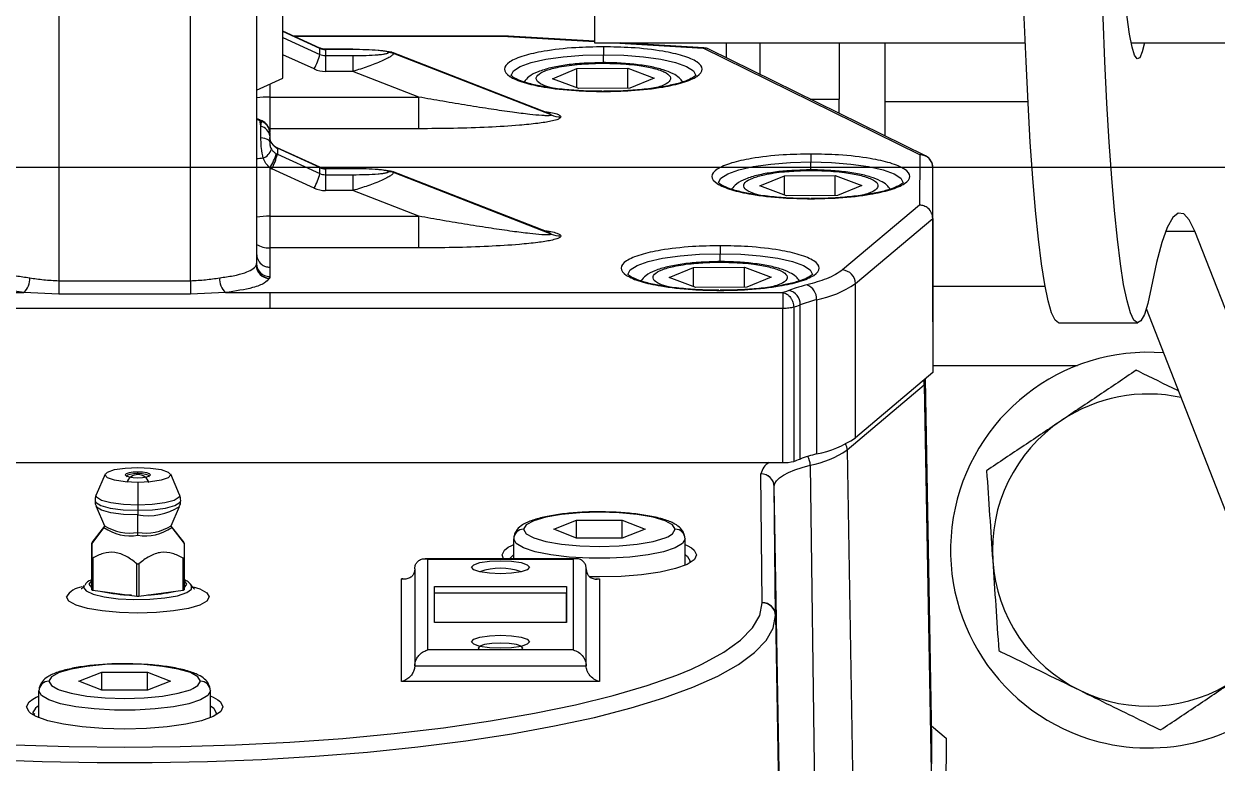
# Model space of a CAD drawing. Header units: millimetres. Extents: x -939 to 77961, y -54291 to 1503.
# Drawn here: x 33836.7 to 33927.2, y -10259.4 to -10203.4 of the extents above; entities that cross this region are included whole.
import ezdxf

# ---------------------------------------------------------------- set-up
doc = ezdxf.new("R2010")
doc.units = ezdxf.units.MM

# ---------------------------------------------------------------- blocks, each defined once
blk = doc.blocks.new('*U104')
at = {"color": 7, "linetype": 'Continuous', "lineweight": 25}
for p, q in [((11.368, -63.211), (11.368, -15.957)), ((35, -18.543), (35, -60.543)), ((9.368, -44.706), (9.368, -77.283)), ((-5.632, -45.518), (-5.632, -78.577)), ((4.368, -78.577), (4.368, -45.518)), ((14.158, -60.937), (11.368, -59.669)), ((28.421, -60.029), (12.16, -60.029)), ((35, -60.425), (28.481, -60.031)), ((35, -60.543), (67.661, -60.543)), ((43.295, -60.927), (36.954, -60.543)), ((45, -61.679), (45, -60.543)), ((47.557, -62.938), (47.557, -60.543)), ((53.557, -60.543), (53.557, -64.807)), ((57, -60.543), (57, -65)), ((75.688, -60.543), (85, -60.543)), ((14.167, -61.416), (14.167, -60.964)), ((16.682, -61.03), (14.59, -61.03)), ((14.59, -61.055), (14.59, -61.507)), ((16.682, -61.055), (14.59, -61.055)), ((14.59, -61.507), (14.59, -62.707)), ((14.59, -61.507), (16.682, -61.507)), ((16.682, -61.507), (16.682, -62.707)), ((19.587, -61.26), (19.672, -61.278)), ((31.477, -65.874), (19.673, -61.274)), ((31.71, -66.013), (19.746, -61.351)), ((35.668, -60.845), (35.668, -61.445)), ((59.661, -69.034), (43.234, -60.951)), ((60.103, -69.111), (43.676, -61.028)), ((35.037, -62.064), (34.821, -62.074)), ((9.368, -64.125), (11.368, -63.211)), ((16.682, -62.707), (14.59, -62.707)), ((21.682, -64.655), (16.682, -62.707)), ((31.804, -63.261), (33.655, -62.495)), ((33.817, -64.006), (31.804, -63.261)), ((33.655, -62.495), (37.52, -62.474)), ((33.655, -63.946), (33.655, -62.495)), ((37.52, -62.474), (39.533, -63.219)), ((37.52, -63.986), (37.52, -62.474)), ((39.533, -63.219), (37.681, -63.985)), ((37.681, -63.985), (33.817, -64.006)), ((10.368, -64.655), (10.368, -67.055)), ((10.368, -64.655), (21.682, -64.655)), ((21.682, -67.055), (21.682, -64.655)), ((51.357, -64.807), (53.557, -64.807)), ((53.557, -65.89), (53.557, -64.807)), ((57, -65), (57, -67.584)), ((31.476, -65.876), (31.321, -65.818)), ((9.656, -66.411), (9.376, -66.271)), ((9.74, -66.485), (9.626, -66.441)), ((21.682, -67.055), (10.368, -67.055)), ((10.858, -68.467), (10.85, -68.465)), ((10.937, -68.506), (10.859, -68.467)), ((14.158, -69.97), (10.937, -68.506)), ((10.946, -68.534), (10.946, -68.986)), ((14.167, -69.998), (10.946, -68.534)), ((10.946, -68.986), (14.167, -70.449)), ((51.405, -68.975), (51.405, -69.575)), ((59.661, -69.034), (59.648, -72.844)), ((10.368, -70.016), (10.368, -73.689)), ((13.745, -71.558), (10.523, -70.094)), ((14.167, -70.449), (14.167, -69.998)), ((16.682, -70.063), (14.59, -70.063)), ((14.59, -70.089), (14.59, -70.54)), ((16.682, -70.089), (14.59, -70.089)), ((14.59, -70.54), (14.59, -71.74)), ((14.59, -70.54), (16.682, -70.54)), ((16.682, -70.54), (16.682, -71.74)), ((19.587, -70.293), (19.672, -70.312)), ((31.477, -74.907), (19.673, -70.308)), ((31.71, -75.046), (19.746, -70.384)), ((50.773, -70.195), (50.558, -70.204)), ((60.648, -73.848), (60.661, -70.008)), ((60.661, -81.698), (60.661, -70.008)), ((47.54, -71.391), (49.392, -70.625)), ((49.553, -72.136), (47.54, -71.391)), ((49.392, -70.625), (53.256, -70.604)), ((49.392, -72.077), (49.392, -70.625)), ((53.256, -70.604), (55.269, -71.349)), ((53.256, -72.116), (53.256, -70.604)), ((55.269, -71.349), (53.418, -72.115)), ((16.682, -71.74), (14.59, -71.74)), ((21.682, -73.689), (16.682, -71.74)), ((53.418, -72.115), (49.553, -72.136)), ((59.648, -72.844), (53.811, -77.763)), ((10.368, -73.689), (10.368, -76.089)), ((10.368, -73.689), (21.682, -73.689)), ((21.682, -76.089), (21.682, -73.689)), ((54.777, -78.796), (60.648, -73.848)), ((60.648, -73.848), (60.648, -85.538)), ((31.476, -74.909), (31.321, -74.851)), ((90.819, -101.103), (80.516, -74.816)), ((44.526, -75.928), (44.526, -76.528)), ((10.368, -76.089), (10.368, -77.549)), ((21.682, -76.089), (10.368, -76.089)), ((10.368, -77.549), (10.368, -78.258)), ((40.662, -78.344), (42.513, -77.577)), ((42.513, -77.577), (46.378, -77.556)), ((42.513, -79.029), (42.513, -77.577)), ((43.895, -77.147), (43.679, -77.156)), ((46.378, -77.556), (48.391, -78.302)), ((46.378, -79.069), (46.378, -77.556)), ((-5.632, -78.577), (4.368, -78.577)), ((-5.632, -78.577), (-5.632, -79.595)), ((4.368, -78.577), (4.368, -79.595)), ((10.368, -78.258), (10.321, -78.378)), ((10.368, -78.258), (10.368, -78.378)), ((42.675, -79.089), (40.662, -78.344)), ((48.391, -78.302), (46.539, -79.068)), ((-11.632, -79.476), (-8.276, -79.476)), ((-5.632, -79.595), (-8.276, -79.476)), ((4.368, -79.595), (-5.632, -79.595)), ((7.013, -79.476), (4.368, -79.595)), ((7.013, -79.476), (10.368, -79.476)), ((10.368, -79.476), (10.368, -80.676)), ((10.368, -79.476), (49.282, -79.476)), ((46.539, -79.068), (42.675, -79.089)), ((54.777, -90.486), (54.777, -78.796)), ((60.661, -79), (69.162, -79)), ((50.6, -92.094), (50.6, -80.404)), ((51.836, -80.019), (51.836, -91.709)), ((10.368, -80.676), (-11.632, -80.676)), ((49.282, -80.676), (10.368, -80.676)), ((49.282, -92.366), (49.282, -80.676)), ((50.099, -80.581), (50.099, -92.271)), ((84.833, -101.103), (76.845, -80.72)), ((60.661, -81.698), (60.648, -85.538)), ((70.208, -81.772), (76.194, -81.771)), ((60.648, -85.538), (54.777, -90.486)), ((54.153, -91.405), (60.002, -86.475)), ((60.002, -86.475), (60.561, -117.682)), ((60.576, -113.278), (60.087, -86.01)), ((54.153, -91.405), (54.692, -122.628)), ((-14.21, -92.366), (49.282, -92.366)), ((0.368, -93.202), (0.368, -93.082)), ((51.356, -92.569), (51.771, -123.843)), ((-2.12, -93.242), (-2.79, -94.801)), ((0.368, -93.861), (0.368, -95.587)), ((3.527, -94.801), (2.857, -93.242)), ((47.722, -102.981), (47.621, -93.226)), ((48.722, -103.938), (48.621, -94.183)), ((49.18, -125.373), (48.621, -94.183)), ((-2.79, -95.689), (-2.164, -97.146)), ((2.9, -97.146), (3.527, -95.689)), ((0.368, -97.665), (0.368, -96.336)), ((31.904, -97.419), (33.636, -96.741)), ((33.636, -96.741), (37.1, -96.741)), ((33.636, -98.096), (33.636, -96.741)), ((37.1, -96.741), (38.832, -97.419)), ((37.1, -98.096), (37.1, -96.741)), ((-2.161, -97.181), (-3.134, -98.426)), ((-2.2, -97.282), (-3.132, -98.492)), ((-2.2, -97.282), (-2.161, -97.181)), ((3.871, -98.426), (2.898, -97.181)), ((2.898, -97.181), (2.937, -97.282)), ((2.937, -97.282), (3.868, -98.492)), ((33.636, -98.096), (31.904, -97.419)), ((38.832, -97.419), (37.1, -98.096)), ((3.868, -98.468), (3.868, -98.492)), ((28.868, -99.651), (28.868, -98.149)), ((37.1, -98.096), (33.636, -98.096)), ((41.868, -100.153), (41.868, -98.149)), ((-3.132, -98.704), (-3.132, -101.14)), ((-3.132, -102.014), (-3.132, -99.579)), ((-3.059, -99.607), (-3.059, -102.043)), ((0.295, -102.48), (0.295, -100.045)), ((0.441, -100.045), (0.441, -102.48)), ((3.795, -102.043), (3.795, -99.607)), ((3.868, -99.579), (3.868, -102.014)), ((21.368, -100.426), (21.368, -107.765)), ((33.592, -99.651), (22.144, -99.651)), ((22.368, -106.565), (22.368, -99.677)), ((22.368, -99.677), (33.368, -99.677)), ((33.368, -99.677), (33.368, -106.565)), ((34.368, -107.765), (34.368, -100.426)), ((42.238, -99.827), (42.19, -99.878)), ((-3.132, -101.14), (-3.132, -102.014)), ((20.368, -108.965), (20.368, -101.174)), ((35.368, -101.174), (35.368, -108.965)), ((-3.709, -101.695), (-3.747, -101.821)), ((-3.059, -102.043), (0.295, -102.48)), ((0.441, -102.48), (3.795, -102.043)), ((22.868, -101.766), (32.868, -101.766)), ((22.868, -104.476), (22.868, -101.766)), ((32.868, -101.766), (32.868, -104.476)), ((32.868, -101.766), (32.868, -102.253)), ((32.868, -102.253), (22.868, -102.253)), ((32.868, -104.476), (32.868, -102.253)), ((47.722, -102.981), (47.722, -103.007)), ((48.722, -103.938), (49.281, -135.128)), ((32.868, -104.476), (22.868, -104.476)), ((33.368, -106.565), (22.368, -106.565)), ((26.168, -106.431), (26.215, -106.52)), ((-4.096, -108.936), (-2.364, -108.259)), ((-2.364, -108.259), (1.1, -108.259)), ((-2.364, -109.614), (-2.364, -108.259)), ((1.1, -108.259), (2.832, -108.936)), ((1.1, -109.614), (1.1, -108.259)), ((21.368, -107.765), (34.368, -107.765)), ((-2.364, -109.614), (-4.096, -108.936)), ((2.832, -108.936), (1.1, -109.614)), ((35.368, -108.965), (20.368, -108.965)), ((-7.132, -111.703), (-7.132, -109.667)), ((1.1, -109.614), (-2.364, -109.614)), ((5.868, -111.703), (5.868, -109.667)), ((-7.574, -111.368), (-7.56, -111.255)), ((6.305, -111.351), (6.266, -111.394)), ((60.559, -112.32), (61.657, -113.246)), ((60.561, -117.682), (60.576, -113.278)), ((61.657, -113.246), (61.642, -117.715)), ((61.657, -113.246), (61.657, -115.194))]:
    blk.add_line(p, q, dxfattribs=at)
at = {"color": 8, "linetype": 'Continuous', "lineweight": 25}
for p, q in [((14.167, -60.964), (11.368, -59.693)), ((11.368, -60.144), (14.167, -61.416)), ((28.421, -60.055), (12.217, -60.055)), ((28.421, -60.029), (28.421, -60.055)), ((28.421, -60.055), (35, -60.453)), ((36.497, -60.543), (43.234, -60.951)), ((13.745, -62.525), (11.368, -61.445)), ((14.59, -61.055), (14.59, -61.03)), ((16.682, -61.055), (16.682, -61.03)), ((35.668, -62.057), (35.668, -61.445)), ((10.368, -63.693), (10.368, -64.655)), ((57, -65), (67.866, -65)), ((9.74, -66.485), (9.731, -66.437)), ((10.368, -67.055), (10.368, -67.332)), ((51.405, -70.187), (51.405, -69.575)), ((14.59, -70.089), (14.59, -70.063)), ((16.682, -70.089), (16.682, -70.063)), ((78.316, -74.816), (80.516, -74.816)), ((44.526, -77.139), (44.526, -76.528)), ((60.65, -85), (71.615, -85)), ((60.002, -86.475), (60.003, -86.081)), ((0.368, -93.273), (0.368, -93.202)), ((0.368, -97.862), (0.368, -97.665)), ((28.104, -99.651), (27.996, -99.367)), ((28.545, -99.651), (28.868, -99.333)), ((20.368, -101.174), (20.643, -101.174)), ((35.094, -101.174), (35.368, -101.174))]:
    blk.add_line(p, q, dxfattribs=at)
at = {"color": 7, "linetype": 'Continuous', "lineweight": 25, "flags": 128}
for points in [[(70.208, -81.772), (70.184, -81.77), (69.917, -81.563), (69.652, -81.007), (69.391, -80.106), (69.138, -78.868), (68.893, -77.303), (68.66, -75.425), (68.439, -73.248), (68.233, -70.792), (68.044, -68.077), (67.872, -65.125), (67.72, -61.961), (67.589, -58.612), (67.48, -55.105), (67.394, -51.47), (67.331, -47.738), (67.292, -43.939), (67.277, -40.105), (67.287, -36.268), (67.322, -32.46)], [(77.219, -79.115), (76.964, -80.293), (76.703, -81.132), (76.437, -81.626), (76.17, -81.77), (75.902, -81.563), (75.637, -81.007), (75.377, -80.106), (75.123, -78.868), (74.879, -77.303), (74.645, -75.425), (74.424, -73.248), (74.218, -70.792), (74.029, -68.077), (73.858, -65.125), (73.706, -61.961), (73.575, -58.612), (73.465, -55.105), (73.379, -51.47), (73.316, -47.738), (73.277, -43.938), (73.263, -40.104), (73.273, -36.268), (73.307, -32.46)], [(76.699, -60.543), (76.535, -61.22), (76.341, -61.67), (76.144, -61.76), (75.948, -61.489), (75.757, -60.862), (75.572, -59.889), (75.398, -58.585), (75.236, -56.972), (75.091, -55.077), (74.963, -52.93), (74.856, -50.567), (74.77, -48.027), (74.708, -45.352), (74.671, -42.585), (74.658, -39.772)], [(35.037, -62.058), (35.042, -62.06), (35.071, -62.098)], [(9.702, -67.718), (9.842, -67.742), (9.972, -67.773), (10.087, -67.811), (10.185, -67.856), (10.264, -67.906), (10.321, -67.96), (10.356, -68.016), (10.368, -68.074)], [(10.496, -68.106), (10.493, -68.092), (10.49, -68.092)], [(50.773, -70.188), (50.779, -70.19), (50.807, -70.228)], [(80.516, -74.816), (80.102, -73.961), (79.684, -73.505), (79.266, -73.449), (78.848, -73.793), (78.432, -74.536), (78.021, -75.674), (77.616, -77.203), (77.219, -79.115)], [(43.895, -77.141), (43.9, -77.142), (43.929, -77.181)], [(0.368, -93.861), (-0.588, -93.818), (-1.399, -93.696), (-1.941, -93.513), (-2.132, -93.297), (-1.941, -93.081), (-1.399, -92.897), (-0.588, -92.775), (0.368, -92.732)], [(0.368, -93.082), (0.005, -93.098), (-0.303, -93.145), (-0.509, -93.214), (-0.582, -93.297), (-0.509, -93.379), (-0.303, -93.448), (0.005, -93.495), (0.368, -93.511)], [(0.368, -93.202), (0.043, -93.217), (-0.233, -93.258), (-0.417, -93.321), (-0.482, -93.394), (-0.459, -93.439)], [(0.368, -92.732), (1.325, -92.775), (2.136, -92.897), (2.678, -93.081), (2.868, -93.297), (2.678, -93.513), (2.136, -93.696), (1.325, -93.818), (0.368, -93.861)], [(0.368, -93.511), (0.732, -93.495), (1.04, -93.448), (1.246, -93.379), (1.318, -93.297), (1.246, -93.214), (1.04, -93.145), (0.732, -93.098), (0.368, -93.082)], [(1.195, -93.439), (1.218, -93.394), (1.154, -93.321), (0.969, -93.258), (0.694, -93.217), (0.368, -93.202)], [(48.621, -94.177), (48.666, -93.957), (48.799, -93.739), (49.021, -93.525), (49.328, -93.316), (49.719, -93.114), (50.19, -92.921), (50.737, -92.739), (51.356, -92.569)], [(0.368, -95.587), (0.368, -95.636), (0.368, -95.685), (0.368, -95.734), (0.368, -95.783), (0.368, -95.833), (0.368, -95.882), (0.368, -95.931), (0.368, -95.979)], [(0.368, -95.979), (0.368, -96.027), (0.368, -96.074), (0.368, -96.12), (0.368, -96.166), (0.368, -96.21), (0.368, -96.253), (0.368, -96.295), (0.368, -96.336)], [(41.118, -97.419), (40.922, -97.083), (40.348, -96.77), (39.434, -96.501), (38.243, -96.294), (36.856, -96.165), (35.368, -96.12), (33.88, -96.165), (32.493, -96.294), (31.302, -96.501), (30.389, -96.77), (29.814, -97.083), (29.618, -97.419)], [(0.368, -97.862), (0.368, -97.838), (0.368, -97.813), (0.368, -97.787), (0.368, -97.761), (0.368, -97.735), (0.368, -97.711), (0.368, -97.687), (0.368, -97.665)], [(28.457, -98.787), (28.726, -98.645), (28.868, -98.581)], [(41.868, -98.149), (41.679, -98.501), (41.124, -98.832), (40.234, -99.123), (39.061, -99.358), (37.673, -99.522), (36.152, -99.607), (34.585, -99.607), (33.063, -99.522), (31.676, -99.358), (30.503, -99.123), (29.613, -98.832), (29.057, -98.501), (28.868, -98.149)], [(30.291, -98.028), (30.389, -98.068), (31.303, -98.337), (32.493, -98.543), (33.88, -98.673), (35.368, -98.717), (36.857, -98.673), (38.243, -98.543), (39.434, -98.337), (40.348, -98.068), (40.545, -97.984)], [(41.835, -98.568), (42.011, -98.645), (42.356, -98.836)], [(25.668, -100.298), (25.836, -100.108), (26.313, -99.947), (27.026, -99.839), (27.868, -99.801), (28.71, -99.839), (29.424, -99.947), (29.901, -100.108), (30.068, -100.298), (29.901, -100.488), (29.424, -100.65), (28.71, -100.757), (27.868, -100.795), (27.026, -100.757), (26.313, -100.65), (25.836, -100.488), (25.668, -100.298)], [(42.576, -99.717), (42.556, -99.738), (42.011, -100.09), (41.132, -100.405), (39.965, -100.669), (38.567, -100.867), (37.009, -100.99), (35.368, -101.032), (34.649, -101.024)], [(-11.029, -114.86), (-6.9, -115.02), (-2.726, -115.1), (1.463, -115.1), (5.637, -115.02), (9.766, -114.86), (13.82, -114.621), (17.77, -114.306), (21.588, -113.917), (25.245, -113.455), (28.716, -112.925), (31.975, -112.331), (35, -111.676), (37.768, -110.966), (40.259, -110.206), (42.455, -109.4), (44.341, -108.555), (45.903, -107.677), (47.13, -106.773), (48.012, -105.848), (48.545, -104.909), (48.722, -103.964)], [(25.668, -105.944), (25.836, -105.754), (26.313, -105.593), (27.026, -105.485), (27.868, -105.447), (28.71, -105.485), (29.424, -105.593), (29.901, -105.754), (30.068, -105.944), (29.901, -106.134), (29.424, -106.295), (28.71, -106.403), (27.868, -106.441), (27.026, -106.403), (26.313, -106.295), (25.836, -106.134), (25.668, -105.944)], [(29.522, -106.52), (29.568, -106.431), (29.439, -106.284), (29.07, -106.16), (28.519, -106.076), (27.868, -106.047), (27.218, -106.076), (26.666, -106.16), (26.298, -106.284), (26.168, -106.431), (26.168, -106.431)], [(5.118, -108.936), (4.922, -108.6), (4.348, -108.287), (3.434, -108.018), (2.243, -107.812), (0.856, -107.682), (-0.632, -107.638), (-2.12, -107.682), (-3.507, -107.812), (-4.698, -108.018), (-5.611, -108.287), (-6.186, -108.6), (-6.382, -108.936)], [(-9.028, -113.761), (-4.846, -113.885), (-0.632, -113.927), (3.583, -113.885), (7.765, -113.761), (11.883, -113.555), (15.906, -113.268), (19.804, -112.904), (23.545, -112.464), (27.103, -111.952), (30.45, -111.372), (33.56, -110.729), (36.41, -110.026), (38.978, -109.27), (41.244, -108.467), (42.34, -108.014)], [(-7.605, -110.297), (-7.337, -110.156), (-7.132, -110.066)], [(5.868, -109.667), (5.679, -110.018), (5.124, -110.349), (4.234, -110.64), (3.061, -110.875), (1.673, -111.04), (0.152, -111.124), (-1.415, -111.124), (-2.937, -111.04), (-4.324, -110.875), (-5.497, -110.64), (-6.387, -110.349), (-6.943, -110.018), (-7.132, -109.667)], [(-5.709, -109.546), (-5.611, -109.586), (-4.697, -109.855), (-3.507, -110.061), (-2.12, -110.191), (-0.632, -110.235), (0.857, -110.191), (2.243, -110.061), (3.434, -109.855), (4.348, -109.586), (4.545, -109.502)], [(5.846, -110.057), (6.074, -110.156), (6.42, -110.347)], [(6.651, -111.231), (6.624, -111.259), (6.074, -111.614), (5.187, -111.933), (4.009, -112.199), (2.597, -112.399), (1.024, -112.523), (-0.632, -112.565), (-2.288, -112.523), (-3.861, -112.399), (-5.272, -112.199), (-6.45, -111.933), (-7.337, -111.614), (-7.744, -111.38)]]:
    blk.add_lwpolyline(points, dxfattribs=at)
at = {"color": 8, "linetype": 'Continuous', "lineweight": 25, "flags": 128}
for points in [[(28.481, -60.031), (28.471, -60.031), (28.421, -60.055)], [(14.167, -60.964), (14.159, -60.937), (14.158, -60.937)], [(28.669, -63.013), (28.844, -62.674), (29.362, -62.34), (30.195, -62.04), (31.304, -61.79), (32.631, -61.602), (34.111, -61.485), (35.668, -61.445)], [(35.668, -61.445), (37.226, -61.485), (38.705, -61.602), (40.033, -61.79), (41.141, -62.04), (41.975, -62.34), (42.493, -62.674), (42.668, -63.026), (42.668, -63.041)], [(43.234, -60.951), (43.285, -60.927), (43.295, -60.927)], [(10.868, -68.495), (10.859, -68.467), (10.858, -68.467)], [(10.946, -68.534), (10.938, -68.507), (10.937, -68.507)], [(44.405, -71.143), (44.58, -70.804), (45.098, -70.47), (45.932, -70.17), (47.04, -69.92), (48.368, -69.732), (49.847, -69.615), (51.405, -69.575)], [(51.405, -69.575), (52.962, -69.615), (54.442, -69.732), (55.769, -69.92), (56.878, -70.17), (57.712, -70.47), (58.229, -70.804), (58.405, -71.156), (58.404, -71.171)], [(14.167, -69.998), (14.159, -69.97), (14.158, -69.97)], [(37.527, -78.095), (37.702, -77.757), (38.22, -77.423), (39.054, -77.123), (40.162, -76.872), (41.489, -76.684), (42.969, -76.567), (44.526, -76.528)], [(44.526, -76.528), (46.084, -76.567), (47.564, -76.684), (48.891, -76.872), (49.999, -77.123), (50.833, -77.423), (51.351, -77.757), (51.526, -78.108), (51.526, -78.123)], [(0.368, -95.587), (-0.717, -95.544), (-1.671, -95.419), (-2.38, -95.229), (-2.757, -94.995), (-2.79, -94.801)], [(3.527, -94.801), (3.493, -94.995), (3.116, -95.229), (2.408, -95.419), (1.454, -95.544), (0.368, -95.587)], [(-2.882, -95.244), (-2.832, -95.372), (-2.446, -95.612), (-1.721, -95.807), (-0.743, -95.935), (0.368, -95.979)], [(0.368, -96.336), (-0.717, -96.293), (-1.671, -96.169), (-2.38, -95.978), (-2.757, -95.744), (-2.789, -95.691)], [(0.368, -95.979), (1.48, -95.935), (2.457, -95.807), (3.183, -95.612), (3.569, -95.372), (3.618, -95.244)], [(29.618, -97.419), (29.814, -97.755), (30.291, -98.028)], [(40.545, -97.984), (40.922, -97.755), (41.118, -97.419)], [(27.996, -99.367), (28.181, -98.997), (28.457, -98.787)], [(41.868, -99.333), (42.056, -99.479), (42.241, -99.837)], [(42.356, -98.836), (42.556, -98.997), (42.741, -99.367), (42.576, -99.717)], [(-3.132, -101.835), (-3.134, -101.834), (-3.314, -101.577), (-3.134, -101.32), (-3.132, -101.319)], [(3.868, -101.319), (3.87, -101.32), (4.05, -101.577)], [(4.558, -101.777), (5.057, -101.94), (5.598, -102.235), (5.783, -102.551), (5.598, -102.868), (5.057, -103.163), (4.197, -103.416), (3.075, -103.61), (1.77, -103.732), (0.368, -103.774), (-1.033, -103.732), (-2.339, -103.61), (-3.46, -103.416), (-4.321, -103.163), (-4.861, -102.868), (-5.046, -102.551)], [(-3.747, -101.821), (-3.564, -102.094), (-3.032, -102.344), (-2.197, -102.547), (-1.135, -102.686), (0.061, -102.747), (1.284, -102.727), (2.426, -102.625), (3.385, -102.453), (4.076, -102.224), (4.438, -101.959), (4.445, -101.694)], [(4.05, -101.577), (3.87, -101.834), (3.868, -101.835)], [(42.34, -108.014), (43.192, -107.622), (44.806, -106.742), (46.075, -105.833), (46.988, -104.903), (47.538, -103.959), (47.722, -103.007)], [(-6.382, -108.936), (-6.186, -109.273), (-5.709, -109.546)], [(4.545, -109.502), (4.922, -109.272), (5.118, -108.936)], [(-8.074, -110.885), (-7.887, -110.511), (-7.605, -110.297)], [(6.42, -110.347), (6.624, -110.511), (6.811, -110.885), (6.651, -111.231)], [(-7.744, -111.38), (-7.887, -111.259), (-8.074, -110.885)], [(5.868, -110.804), (6.124, -110.993), (6.311, -111.355)]]:
    blk.add_lwpolyline(points, dxfattribs=at)
at = {"color": 7, "linetype": 'Continuous', "lineweight": 25}
for centre, radius, start, end in [((28.421, -61.029), 1, 86.53713, 90), ((9.471, -60.26), 4.837, 332.08879, 346.18014), ((14.59, -60.033), 1.022, 245.60355, 270.02276), ((14.59, -60.485), 1.022, 245.60355, 270.02276), ((19.375, -62.304), 1.023, 68.73363, 90.0152), ((43.234, -61.925), 1, 63.80006, 86.53713), ((14.589, -60.663), 2.044, 245.60355, 270.02276), ((10.343, -72.523), 7.868, 89.81247, 97.11328), ((32.452, -64.106), 2.046, 248.73363, 270.0152), ((10.36, -64.556), 2.023, 240.65106, 248.7165), ((9.568, -67.678), 0.804, 5.77815, 80.43747), ((9.393, -67.396), 0.975, 0.40326, 69.19438), ((9.421, -68.261), 1.127, 293.58075, 342.51878), ((11.363, -67.615), 1.01, 240.64738, 245.5718), ((10.269, -76.363), 7.08, 93.21872, 97.30854), ((7.009, -67.794), 4.028, 326.51579, 343.37073), ((6.249, -67.83), 4.837, 332.08879, 346.18014), ((11.363, -68.066), 1.01, 240.64738, 245.5718), ((59.674, -70.021), 0.988, 0.76112, 90.72812), ((59.661, -70.008), 1, 0, 63.80006), ((11.358, -68.256), 2.02, 240.64738, 245.5718), ((9.471, -69.294), 4.837, 332.08879, 346.18014), ((14.59, -69.067), 1.022, 245.60355, 270.02276), ((14.59, -69.518), 1.022, 245.60355, 270.02276), ((19.375, -71.338), 1.023, 68.73363, 90.0152), ((14.589, -69.696), 2.044, 245.60355, 270.02276), ((10.343, -81.556), 7.868, 89.81247, 97.11328), ((32.452, -73.139), 2.046, 248.73363, 270.0152), ((10.367, -74.048), 2.041, 240.70252, 270.03885), ((10.354, -77.384), 1.012, 181.1959, 269.04461), ((10.354, -77.382), 1.011, 181.30719, 267.36015), ((10.357, -77.37), 1.009, 181.11765, 267.94032), ((10.356, -77.27), 0.987, 180.75955, 270.73993), ((53.735, -78.803), 1.042, 0.37287, 85.8047), ((-9.192, -78.469), 1.361, 312.28212, 4.75019), ((7.929, -78.469), 1.361, 175.24981, 227.71788), ((10.421, -77.51), 0.89, 262.63775, 264.59842), ((49.521, -80.376), 1.08, 358.50216, 78.64001), ((50.718, -79.949), 1.12, 356.41109, 70.46985), ((50.363, -72.33), 7.829, 280.84609, 304.32105), ((47.605, -72.723), 8.245, 287.60992, 291.30416), ((54.257, -89.976), 10.247, 103.66898, 110.91038), ((77, -99), 15, 85.61182, 255.48967), ((77, -99), 11.835, 77.93733, 123.87502), ((77, -99), 11.835, 123.87502, 183.87502), ((50.363, -84.02), 7.829, 280.84609, 304.32105), ((49.353, -89.427), 2.94, 268.63208, 284.7057), ((47.605, -84.413), 8.245, 287.60992, 291.30416), ((54.257, -101.666), 10.247, 103.66898, 110.91038), ((49.955, -85.256), 7.445, 280.84617, 304.32108), ((0.368, -94.173), 0.9, 90.00019, 160.28223), ((0.368, -94.173), 0.9, 19.71777, 90.00019), ((48.215, -93.22), 0.594, 180.00001, 180.59401), ((47.634, -94.208), 0.988, 1.77669, 90.72222), ((47.634, -94.214), 0.987, 1.77226, 90.75812), ((49.164, -94.177), 0.543, 180, 180.59402), ((-0.241, -94.584), 3.335, 234.01953, 280.52941), ((-0.195, -93.978), 3.73, 238.14268, 278.6897), ((0.978, -94.584), 3.334, 259.46982, 305.98271), ((29.609, -98.159), 0.741, 89.2603, 179.24042), ((41.128, -98.159), 0.74, 0.75952, 90.74016), ((-2.097, -97.041), 2.741, 247.81856, 249.45615), ((0.368, -82.334), 17.71, 269.76419, 270.23619), ((2.834, -97.041), 2.74, 290.54512, 292.18285), ((27.868, -105.024), 4.659, 70.28156, 109.69972), ((77, -99), 11.835, 183.87502, 243.87502), ((-2.097, -99.476), 2.741, 247.81856, 249.45615), ((2.834, -99.477), 2.74, 290.54512, 292.18285), ((0.368, -84.77), 17.71, 269.76419, 270.23619), ((47.735, -103.969), 0.987, 1.77227, 90.75812), ((47.735, -103.995), 0.988, 1.77669, 90.72224), ((46.205, -103.964), 2.517, 0.00001, 0.59436), ((-6.391, -109.677), 0.741, 89.2603, 179.24042), ((5.128, -109.677), 0.74, 0.75952, 90.74016), ((77, -99), 11.835, 243.87502, 303.87502), ((77, -99), 15, 255.48967, 318.8323)]:
    blk.add_arc(centre, radius, start, end, dxfattribs=at)
at = {"color": 8, "linetype": 'Continuous', "lineweight": 25}
for centre, radius, start, end in [((43.322, -61.752), 0.806, 63.97231, 96.265), ((59.749, -69.835), 0.806, 63.97231, 96.265), ((53.127, -91.427), 1.026, 1.18298, 27.57712), ((50.002, -92.588), 1.354, 0.8284, 30.72603), ((48.782, -93.418), 1.178, 116.74917, 170.32712), ((1.091, -91.814), 4.58, 260.92033, 302.09094), ((0.932, -93.978), 3.73, 261.31027, 301.85803), ((-3.721, -103.313), 1.528, 95.92064, 150.10526), ((0.067, -91.266), 11.137, 257.347, 269.05923), ((0.729, -91.604), 10.794, 272.11858, 282.73922), ((-6.706, -111.637), 0.935, 117.03789, 155.88376)]:
    blk.add_arc(centre, radius, start, end, dxfattribs=at)
at = {"color": 7, "linetype": 'Continuous', "lineweight": 25}
for points, knots in [([(14.59, -61.03), (14.52, -61.026), (14.37, -61.018), (14.232, -60.965), (14.158, -60.937)], [0, 0, 0, 0, 0.468918, 1, 1, 1, 1]), ([(19.375, -61.281), (19.371, -61.272), (19.362, -61.252), (19.293, -61.224), (19.157, -61.189), (18.918, -61.153), (18.419, -61.103), (17.658, -61.064), (17.014, -61.058), (16.682, -61.055)], [0, 0, 0, 0, 0.039986, 0.085332, 0.139185, 0.239991, 0.366089, 0.674188, 1, 1, 1, 1]), ([(16.682, -61.507), (17.014, -61.504), (17.658, -61.499), (18.419, -61.459), (18.918, -61.41), (19.157, -61.373), (19.293, -61.339), (19.362, -61.31), (19.371, -61.29), (19.375, -61.281)], [0, 0, 0, 0, 0.325812, 0.633911, 0.760009, 0.860815, 0.914668, 0.960014, 1, 1, 1, 1]), ([(19.746, -61.351), (19.735, -61.383), (19.713, -61.448), (19.534, -61.586), (19.247, -61.751), (18.692, -62.014), (17.816, -62.355), (17.062, -62.589), (16.682, -62.707)], [0, 0, 0, 0, 0.091266, 0.188392, 0.299756, 0.428232, 0.712466, 1, 1, 1, 1]), ([(19.619, -61.26), (19.557, -61.247), (19.463, -61.229), (19.329, -61.219), (19.283, -61.216)], [0, 0, 0, 0, 0.656475, 1, 1, 1, 1]), ([(35.668, -60.845), (34.959, -60.858), (33.353, -60.889), (31.24, -61.137), (29.536, -61.52), (28.436, -61.989), (28.031, -62.539), (28.436, -63.088), (29.536, -63.558), (31.24, -63.94), (33.353, -64.189), (34.959, -64.219), (35.668, -64.232)], [0, 0, 0, 0, 0.0904125, 0.2047762, 0.2951887, 0.3948976, 0.5, 0.6051024, 0.7048113, 0.7952238, 0.9095875, 1, 1, 1, 1]), ([(35.668, -64.232), (36.377, -64.219), (37.983, -64.189), (40.097, -63.94), (41.801, -63.558), (42.9, -63.088), (43.306, -62.539), (42.9, -61.989), (41.801, -61.52), (40.097, -61.137), (37.983, -60.889), (36.377, -60.858), (35.668, -60.845)], [0, 0, 0, 0, 0.090412, 0.204776, 0.295189, 0.394898, 0.5, 0.605102, 0.704811, 0.795224, 0.909588, 1, 1, 1, 1]), ([(34.821, -62.074), (34.55, -62.083), (33.832, -62.106), (32.747, -62.229), (31.624, -62.429), (30.732, -62.713), (30.084, -63.006), (29.773, -63.363), (29.653, -63.5)], [0, 0, 0, 0, 0.116777, 0.30916, 0.504754, 0.70874, 0.888356, 1, 1, 1, 1]), ([(31.74, -63.954), (31.5, -63.884), (30.916, -63.715), (30.528, -63.376), (30.596, -63), (31.175, -62.663), (32.188, -62.375), (33.525, -62.169), (34.598, -62.12), (35.071, -62.098)], [0, 0, 0, 0, 0.107669, 0.262661, 0.417653, 0.564692, 0.698021, 0.866671, 1, 1, 1, 1]), ([(41.69, -63.503), (41.605, -63.398), (41.385, -63.128), (40.897, -62.846), (40.204, -62.565), (39.224, -62.33), (38.023, -62.155), (36.697, -62.062), (35.674, -62.034), (35.133, -62.06), (35.031, -62.065)], [0, 0, 0, 0, 0.06761, 0.173351, 0.318519, 0.478617, 0.645687, 0.805844, 0.963658, 1, 1, 1, 1]), ([(35.071, -62.098), (35.554, -62.094), (36.647, -62.086), (38.16, -62.215), (39.444, -62.443), (40.35, -62.739), (40.821, -63.103), (40.727, -63.479), (40.267, -63.779), (39.735, -63.918), (39.551, -63.967)], [0, 0, 0, 0, 0.119334, 0.270281, 0.389615, 0.521219, 0.659942, 0.798665, 0.930269, 1, 1, 1, 1]), ([(35.566, -64.212), (35.407, -64.213), (34.742, -64.22), (33.583, -64.161), (32.176, -64.035), (30.927, -63.844), (29.897, -63.606), (29.17, -63.349), (28.732, -63.102), (28.652, -62.958), (28.66, -63.012), (28.664, -63.034)], [0, 0, 0, 0, 0.041795, 0.174226, 0.306448, 0.438139, 0.568754, 0.697186, 0.807623, 0.924309, 1, 1, 1, 1]), ([(42.674, -62.993), (42.674, -62.993), (42.677, -62.974), (42.614, -63.095), (42.23, -63.317), (41.563, -63.568), (40.627, -63.801), (39.448, -63.998), (38.086, -64.138), (36.798, -64.214), (35.981, -64.212), (35.668, -64.211)], [0, 0, 0, 0, 0.003192, 0.117697, 0.237395, 0.362249, 0.495313, 0.632792, 0.772396, 0.912997, 1, 1, 1, 1]), ([(31.71, -66.013), (31.708, -66.019), (31.704, -66.033), (31.656, -66.053), (31.534, -66.069), (31.305, -66.069), (30.828, -66.044), (29.974, -65.958), (28.688, -65.795), (27.111, -65.566), (25.353, -65.289), (23.522, -64.983), (22.291, -64.764), (21.682, -64.655)], [0, 0, 0, 0, 0.0085938, 0.0176311, 0.0383822, 0.0658392, 0.1003944, 0.1938002, 0.3224681, 0.4768967, 0.6486112, 0.8264205, 1, 1, 1, 1]), ([(9.702, -66.486), (9.679, -66.447), (9.636, -66.369), (9.629, -66.417), (9.626, -66.441)], [0, 0, 0, 0, 0.512029, 1, 1, 1, 1]), ([(9.702, -66.884), (9.679, -66.781), (9.636, -66.579), (9.629, -66.486), (9.626, -66.441)], [0, 0, 0, 0, 0.512029, 1, 1, 1, 1]), ([(9.731, -66.437), (9.731, -66.436), (9.727, -66.416), (9.714, -66.452), (9.702, -66.486)], [0, 0, 0, 0, 0.058644, 1, 1, 1, 1]), ([(9.702, -66.884), (9.713, -66.794), (9.735, -66.614), (9.738, -66.528), (9.74, -66.485)], [0, 0, 0, 0, 0.5049113, 1, 1, 1, 1]), ([(9.702, -67.718), (9.702, -67.567), (9.702, -67.254), (9.702, -67.01), (9.702, -66.884)], [0, 0, 0, 0, 0.484005, 1, 1, 1, 1]), ([(10.368, -67.366), (10.36, -67.268), (10.343, -67.068), (10.205, -66.793), (9.999, -66.566), (9.819, -66.477), (9.731, -66.434)], [0, 0, 0, 0, 0.244449, 0.500217, 0.755869, 1, 1, 1, 1]), ([(32.453, -66.152), (32.436, -66.189), (32.402, -66.268), (32.125, -66.382), (31.582, -66.52), (30.625, -66.666), (29.033, -66.825), (26.884, -66.954), (24.327, -67.04), (22.56, -67.05), (21.682, -67.055)], [0, 0, 0, 0, 0.039967, 0.085293, 0.139121, 0.239881, 0.365922, 0.565836, 0.784392, 1, 1, 1, 1]), ([(9.871, -69.294), (9.821, -69.045), (9.743, -68.662), (9.707, -68.12), (9.703, -67.854), (9.702, -67.718)], [0, 0, 0, 0, 0.4781519, 0.7337517, 1, 1, 1, 1]), ([(10.368, -67.39), (10.368, -67.415), (10.368, -67.46), (10.368, -67.555), (10.368, -67.597)], [0, 0, 0, 0, 0.5579446, 1, 1, 1, 1]), ([(10.368, -67.597), (10.368, -67.675), (10.368, -67.816), (10.368, -67.995), (10.368, -68.074)], [0, 0, 0, 0, 0.559086, 1, 1, 1, 1]), ([(10.489, -68.091), (10.47, -68.051), (10.432, -67.97), (10.395, -67.859), (10.376, -67.769), (10.372, -67.736), (10.37, -67.719)], [0, 0, 0, 0, 0.244068, 0.485205, 0.733615, 1, 1, 1, 1]), ([(10.368, -68.074), (10.369, -68.118), (10.371, -68.199), (10.391, -68.341), (10.431, -68.482), (10.474, -68.56), (10.496, -68.6)], [0, 0, 0, 0, 0.280777, 0.524776, 0.755421, 1, 1, 1, 1]), ([(10.85, -68.465), (10.78, -68.418), (10.635, -68.319), (10.539, -68.169), (10.489, -68.091)], [0, 0, 0, 0, 0.481073, 1, 1, 1, 1]), ([(10.868, -68.495), (10.792, -68.443), (10.641, -68.339), (10.544, -68.183), (10.496, -68.106)], [0, 0, 0, 0, 0.501073, 1, 1, 1, 1]), ([(10.496, -68.6), (10.544, -68.667), (10.641, -68.801), (10.792, -68.898), (10.868, -68.946)], [0, 0, 0, 0, 0.4989267, 1, 1, 1, 1]), ([(10.368, -70.016), (10.262, -69.909), (10.049, -69.696), (9.931, -69.428), (9.871, -69.294)], [0, 0, 0, 0, 0.500761, 1, 1, 1, 1]), ([(51.405, -68.975), (50.696, -68.988), (49.09, -69.019), (46.977, -69.267), (45.272, -69.65), (44.173, -70.119), (43.767, -70.669), (44.173, -71.219), (45.272, -71.688), (46.977, -72.071), (49.09, -72.319), (50.696, -72.349), (51.405, -72.363)], [0, 0, 0, 0, 0.0904125, 0.2047762, 0.2951887, 0.3948976, 0.5, 0.6051024, 0.7048113, 0.7952238, 0.9095875, 1, 1, 1, 1]), ([(51.405, -72.363), (52.114, -72.349), (53.72, -72.319), (55.833, -72.071), (57.537, -71.688), (58.637, -71.219), (59.042, -70.669), (58.637, -70.119), (57.537, -69.65), (55.833, -69.267), (53.72, -69.019), (52.114, -68.988), (51.405, -68.975)], [0, 0, 0, 0, 0.090412, 0.204776, 0.295189, 0.394898, 0.5, 0.605102, 0.704811, 0.795224, 0.909588, 1, 1, 1, 1]), ([(14.59, -70.063), (14.52, -70.059), (14.37, -70.052), (14.232, -69.998), (14.158, -69.97)], [0, 0, 0, 0, 0.468918, 1, 1, 1, 1]), ([(19.375, -70.315), (19.371, -70.305), (19.362, -70.286), (19.293, -70.257), (19.157, -70.223), (18.918, -70.186), (18.419, -70.137), (17.658, -70.097), (17.014, -70.092), (16.682, -70.089)], [0, 0, 0, 0, 0.039986, 0.085332, 0.139185, 0.239991, 0.366089, 0.674188, 1, 1, 1, 1]), ([(16.682, -70.54), (17.014, -70.538), (17.658, -70.532), (18.419, -70.493), (18.918, -70.443), (19.157, -70.407), (19.293, -70.372), (19.362, -70.344), (19.371, -70.324), (19.375, -70.315)], [0, 0, 0, 0, 0.325812, 0.633911, 0.760009, 0.860815, 0.914668, 0.960014, 1, 1, 1, 1]), ([(19.746, -70.384), (19.735, -70.416), (19.713, -70.481), (19.534, -70.619), (19.247, -70.785), (18.692, -71.047), (17.816, -71.388), (17.062, -71.623), (16.682, -71.74)], [0, 0, 0, 0, 0.091266, 0.188392, 0.299756, 0.428232, 0.712466, 1, 1, 1, 1]), ([(19.619, -70.293), (19.557, -70.281), (19.463, -70.262), (19.329, -70.252), (19.283, -70.249)], [0, 0, 0, 0, 0.656475, 1, 1, 1, 1]), ([(50.558, -70.204), (50.286, -70.213), (49.569, -70.236), (48.484, -70.359), (47.36, -70.559), (46.469, -70.843), (45.821, -71.136), (45.509, -71.493), (45.39, -71.63)], [0, 0, 0, 0, 0.1167767, 0.3091598, 0.5047543, 0.70874, 0.8883561, 1, 1, 1, 1]), ([(47.476, -72.084), (47.237, -72.015), (46.653, -71.845), (46.264, -71.506), (46.333, -71.13), (46.911, -70.793), (47.925, -70.505), (49.262, -70.299), (50.334, -70.25), (50.807, -70.228)], [0, 0, 0, 0, 0.1076693, 0.2626614, 0.4176535, 0.5646919, 0.6980211, 0.8666708, 1, 1, 1, 1]), ([(57.427, -71.633), (57.341, -71.528), (57.121, -71.258), (56.634, -70.976), (55.941, -70.695), (54.96, -70.46), (53.759, -70.285), (52.433, -70.193), (51.411, -70.164), (50.869, -70.19), (50.768, -70.195)], [0, 0, 0, 0, 0.06761, 0.173351, 0.318519, 0.478617, 0.645687, 0.805844, 0.963658, 1, 1, 1, 1]), ([(50.807, -70.228), (51.29, -70.224), (52.384, -70.216), (53.896, -70.345), (55.181, -70.573), (56.086, -70.869), (56.557, -71.233), (56.464, -71.609), (56.003, -71.909), (55.472, -72.048), (55.287, -72.097)], [0, 0, 0, 0, 0.119334, 0.270281, 0.389615, 0.521219, 0.659942, 0.798665, 0.930269, 1, 1, 1, 1]), ([(51.303, -72.342), (51.143, -72.344), (50.478, -72.35), (49.32, -72.291), (47.912, -72.165), (46.664, -71.974), (45.633, -71.736), (44.907, -71.479), (44.469, -71.232), (44.388, -71.088), (44.397, -71.143), (44.4, -71.164)], [0, 0, 0, 0, 0.041795, 0.1742259, 0.3064483, 0.4381388, 0.5687538, 0.6971857, 0.8076234, 0.9243086, 1, 1, 1, 1]), ([(58.41, -71.123), (58.41, -71.123), (58.413, -71.104), (58.35, -71.225), (57.966, -71.447), (57.3, -71.698), (56.364, -71.931), (55.185, -72.128), (53.822, -72.268), (52.534, -72.344), (51.717, -72.342), (51.405, -72.341)], [0, 0, 0, 0, 0.003192, 0.117697, 0.237395, 0.362249, 0.495313, 0.632792, 0.772396, 0.912997, 1, 1, 1, 1]), ([(60.648, -73.848), (60.63, -73.709), (60.593, -73.42), (60.323, -73.085), (59.987, -72.886), (59.758, -72.857), (59.648, -72.844)], [0, 0, 0, 0, 0.269212, 0.561063, 0.788885, 1, 1, 1, 1]), ([(31.71, -75.046), (31.708, -75.053), (31.704, -75.066), (31.656, -75.087), (31.534, -75.102), (31.305, -75.103), (30.828, -75.078), (29.974, -74.992), (28.688, -74.829), (27.111, -74.6), (25.353, -74.323), (23.522, -74.016), (22.291, -73.797), (21.682, -73.689)], [0, 0, 0, 0, 0.008594, 0.017631, 0.038382, 0.065839, 0.100394, 0.1938, 0.322468, 0.476897, 0.648611, 0.826421, 1, 1, 1, 1]), ([(32.453, -75.185), (32.436, -75.222), (32.402, -75.301), (32.125, -75.416), (31.582, -75.553), (30.625, -75.7), (29.033, -75.858), (26.884, -75.988), (24.327, -76.073), (22.56, -76.084), (21.682, -76.089)], [0, 0, 0, 0, 0.039967, 0.085293, 0.139121, 0.239881, 0.365922, 0.565836, 0.784392, 1, 1, 1, 1]), ([(44.526, -75.928), (43.817, -75.941), (42.211, -75.971), (40.098, -76.22), (38.394, -76.603), (37.295, -77.072), (36.889, -77.621), (37.295, -78.171), (38.394, -78.64), (40.098, -79.023), (42.211, -79.272), (43.817, -79.302), (44.526, -79.315)], [0, 0, 0, 0, 0.090412, 0.204776, 0.295189, 0.394898, 0.5, 0.605102, 0.704811, 0.795224, 0.909588, 1, 1, 1, 1]), ([(44.526, -79.315), (45.236, -79.302), (46.842, -79.272), (48.955, -79.023), (50.659, -78.64), (51.758, -78.171), (52.164, -77.621), (51.758, -77.072), (50.659, -76.603), (48.955, -76.22), (46.842, -75.971), (45.236, -75.941), (44.526, -75.928)], [0, 0, 0, 0, 0.090412, 0.204776, 0.295189, 0.394898, 0.5, 0.605102, 0.704811, 0.795224, 0.909588, 1, 1, 1, 1]), ([(9.368, -76.533), (9.386, -76.677), (9.422, -76.975), (9.692, -77.316), (10.029, -77.516), (10.258, -77.538), (10.368, -77.549)], [0, 0, 0, 0, 0.2723346, 0.5651383, 0.7914278, 1, 1, 1, 1]), ([(-10.606, -77.405), (-10.52, -77.516), (-10.367, -77.715), (-9.735, -77.985), (-8.92, -78.205), (-8.188, -78.307), (-7.836, -78.356)], [0, 0, 0, 0, 0.278656, 0.500308, 0.759285, 1, 1, 1, 1]), ([(6.572, -78.356), (6.925, -78.307), (7.657, -78.205), (8.471, -77.985), (9.104, -77.715), (9.257, -77.516), (9.342, -77.405)], [0, 0, 0, 0, 0.2407057, 0.4996924, 0.7213286, 1, 1, 1, 1]), ([(9.342, -77.405), (9.344, -77.402), (9.346, -77.397), (9.348, -77.392), (9.348, -77.389)], [0, 0, 0, 0, 0.56, 1, 1, 1, 1]), ([(9.348, -77.389), (9.355, -77.37), (9.366, -77.335), (9.368, -77.299), (9.368, -77.283)], [0, 0, 0, 0, 0.559971, 1, 1, 1, 1]), ([(43.679, -77.156), (43.408, -77.165), (42.69, -77.189), (41.605, -77.312), (40.482, -77.512), (39.59, -77.796), (38.942, -78.088), (38.631, -78.446), (38.511, -78.583)], [0, 0, 0, 0, 0.116777, 0.30916, 0.504754, 0.70874, 0.888356, 1, 1, 1, 1]), ([(40.598, -79.037), (40.358, -78.967), (39.774, -78.797), (39.386, -78.458), (39.454, -78.082), (40.033, -77.746), (41.046, -77.457), (42.383, -77.252), (43.456, -77.202), (43.929, -77.181)], [0, 0, 0, 0, 0.107669, 0.262661, 0.417653, 0.564692, 0.698021, 0.866671, 1, 1, 1, 1]), ([(50.549, -78.586), (50.463, -78.48), (50.243, -78.211), (49.755, -77.928), (49.062, -77.648), (48.082, -77.413), (46.881, -77.237), (45.555, -77.145), (44.532, -77.117), (43.991, -77.143), (43.889, -77.147)], [0, 0, 0, 0, 0.06761, 0.173351, 0.318519, 0.478617, 0.645687, 0.805844, 0.963658, 1, 1, 1, 1]), ([(43.929, -77.181), (44.412, -77.177), (45.505, -77.168), (47.018, -77.298), (48.302, -77.525), (49.208, -77.822), (49.679, -78.186), (49.585, -78.561), (49.125, -78.862), (48.593, -79.001), (48.409, -79.049)], [0, 0, 0, 0, 0.119334, 0.270281, 0.389615, 0.521219, 0.659942, 0.798665, 0.930269, 1, 1, 1, 1]), ([(53.811, -77.763), (53.461, -77.994), (52.838, -78.407), (51.626, -78.745), (51.093, -78.894)], [0, 0, 0, 0, 0.56, 1, 1, 1, 1]), ([(-8.276, -79.476), (-8.756, -79.411), (-9.731, -79.279), (-11.058, -78.918), (-11.396, -78.592), (-11.601, -78.395)], [0, 0, 0, 0, 0.276566, 0.562266, 1, 1, 1, 1]), ([(-7.836, -78.356), (-7.485, -78.41), (-6.78, -78.519), (-6.015, -78.557), (-5.632, -78.577)], [0, 0, 0, 0, 0.498517, 1, 1, 1, 1]), ([(4.368, -78.577), (4.75, -78.558), (5.514, -78.519), (6.219, -78.411), (6.572, -78.356)], [0, 0, 0, 0, 0.498424, 1, 1, 1, 1]), ([(10.337, -78.395), (10.234, -78.52), (10.024, -78.773), (8.99, -79.18), (7.758, -79.364), (7.013, -79.476)], [0, 0, 0, 0, 0.276931, 0.562725, 1, 1, 1, 1]), ([(10.321, -78.378), (10.318, -78.38), (10.314, -78.385), (10.309, -78.39), (10.307, -78.392)], [0, 0, 0, 0, 0.56, 1, 1, 1, 1]), ([(10.307, -78.392), (10.318, -78.39), (10.339, -78.385), (10.359, -78.381), (10.368, -78.378)], [0, 0, 0, 0, 0.561154, 1, 1, 1, 1]), ([(10.321, -78.378), (10.33, -78.378), (10.345, -78.378), (10.361, -78.378), (10.368, -78.378)], [0, 0, 0, 0, 0.560032, 1, 1, 1, 1]), ([(10.368, -78.378), (10.363, -78.382), (10.352, -78.387), (10.342, -78.393), (10.337, -78.395)], [0, 0, 0, 0, 0.559994, 1, 1, 1, 1]), ([(44.424, -79.294), (44.265, -79.296), (43.6, -79.303), (42.441, -79.243), (41.034, -79.118), (39.785, -78.927), (38.755, -78.689), (38.028, -78.431), (37.59, -78.184), (37.51, -78.041), (37.519, -78.095), (37.522, -78.117)], [0, 0, 0, 0, 0.041795, 0.1742259, 0.3064483, 0.4381388, 0.5687538, 0.6971857, 0.8076234, 0.9243086, 1, 1, 1, 1]), ([(51.532, -78.076), (51.532, -78.076), (51.535, -78.057), (51.472, -78.177), (51.088, -78.4), (50.421, -78.651), (49.485, -78.883), (48.306, -79.081), (46.944, -79.221), (45.656, -79.296), (44.839, -79.295), (44.526, -79.294)], [0, 0, 0, 0, 0.003192, 0.117697, 0.237395, 0.362249, 0.495313, 0.632792, 0.772396, 0.912997, 1, 1, 1, 1]), ([(49.733, -79.317), (49.654, -79.347), (49.511, -79.402), (49.352, -79.454), (49.282, -79.476)], [0, 0, 0, 0, 0.559999, 1, 1, 1, 1]), ([(49.282, -79.476), (49.385, -79.506), (49.548, -79.553), (49.738, -79.707), (49.869, -79.857), (49.971, -80.025), (50.072, -80.268), (50.088, -80.457), (50.099, -80.581)], [0, 0, 0, 0, 0.239437, 0.380524, 0.499967, 0.636676, 0.761057, 1, 1, 1, 1]), ([(51.093, -78.894), (50.812, -78.969), (50.312, -79.102), (49.91, -79.251), (49.733, -79.317)], [0, 0, 0, 0, 0.56, 1, 1, 1, 1]), ([(76.076, -85.365), (75.141, -85.993), (73.262, -87.255), (71.359, -88.533), (70.403, -89.174)], [0, 0, 0, 0, 0.498113, 1, 1, 1, 1]), ([(79.282, -86.937), (79.263, -86.928), (78.241, -86.427), (77.175, -85.904), (76.131, -85.392), (76.076, -85.365)], [0, 0, 0, 0, 0.01728, 0.948593, 1, 1, 1, 1]), ([(59.931, -86.141), (59.936, -86.148), (59.995, -86.248), (59.998, -86.366), (60.002, -86.475)], [0, 0, 0, 0, 0.0699971, 1, 1, 1, 1]), ([(70.403, -89.174), (69.456, -89.81), (67.552, -91.088), (65.674, -92.349), (64.73, -92.982)], [0, 0, 0, 0, 0.497781, 1, 1, 1, 1]), ([(64.73, -92.982), (64.806, -94.107), (64.959, -96.364), (65.114, -98.652), (65.192, -99.8)], [0, 0, 0, 0, 0.498113, 1, 1, 1, 1]), ([(-2.771, -94.787), (-2.785, -94.808), (-2.869, -94.935), (-2.871, -95.103), (-2.873, -95.244)], [0, 0, 0, 0, 0.163551, 1, 1, 1, 1]), ([(3.618, -95.245), (3.61, -95.086), (3.6, -94.914), (3.515, -94.783), (3.508, -94.772)], [0, 0, 0, 0, 0.918431, 1, 1, 1, 1]), ([(-2.873, -95.244), (-2.876, -95.259), (-2.904, -95.414), (-2.839, -95.563), (-2.78, -95.697)], [0, 0, 0, 0, 0.099441, 1, 1, 1, 1]), ([(3.504, -95.7), (3.525, -95.665), (3.606, -95.533), (3.613, -95.367), (3.618, -95.245)], [0, 0, 0, 0, 0.26522, 1, 1, 1, 1]), ([(35.172, -96.104), (35.142, -96.103), (34.651, -96.095), (33.697, -96.147), (32.398, -96.265), (31.239, -96.46), (30.262, -96.721), (29.586, -97.023), (29.125, -97.396), (28.892, -97.804), (28.874, -98.071), (28.868, -98.15)], [0, 0, 0, 0, 0.009514, 0.156304, 0.303435, 0.451665, 0.602534, 0.760223, 0.866971, 0.961093, 1, 1, 1, 1]), ([(41.868, -98.149), (41.837, -97.966), (41.776, -97.602), (41.413, -97.219), (40.923, -96.906), (40.165, -96.623), (39.096, -96.38), (37.836, -96.209), (36.51, -96.11), (35.607, -96.106), (35.172, -96.104)], [0, 0, 0, 0, 0.088236, 0.176006, 0.280993, 0.427838, 0.580772, 0.725815, 0.867985, 1, 1, 1, 1]), ([(-3.132, -98.492), (-3.132, -98.454), (-3.132, -98.376), (-3.132, -98.595), (-3.132, -98.704)], [0, 0, 0, 0, 0.498698, 1, 1, 1, 1]), ([(-3.132, -99.579), (-3.132, -99.335), (-3.132, -98.846), (-3.132, -98.61), (-3.132, -98.492)], [0, 0, 0, 0, 0.500397, 1, 1, 1, 1]), ([(3.868, -98.492), (3.868, -98.61), (3.868, -98.846), (3.868, -99.334), (3.868, -99.579)], [0, 0, 0, 0, 0.498698, 1, 1, 1, 1]), ([(0.295, -100.045), (0.037, -99.84), (-0.479, -99.431), (-1.379, -99.109), (-2.281, -99.195), (-2.799, -99.47), (-3.059, -99.607)], [0, 0, 0, 0, 0.249812, 0.499229, 0.74896, 1, 1, 1, 1]), ([(3.795, -99.607), (3.537, -99.47), (3.021, -99.196), (2.121, -99.108), (1.219, -99.429), (0.701, -99.839), (0.441, -100.045)], [0, 0, 0, 0, 0.249812, 0.499229, 0.74896, 1, 1, 1, 1]), ([(21.368, -100.426), (21.36, -100.515), (21.343, -100.707), (21.208, -100.945), (20.988, -101.126), (20.697, -101.218), (20.477, -101.189), (20.368, -101.174)], [0, 0, 0, 0, 0.146754, 0.316126, 0.510248, 0.757793, 1, 1, 1, 1]), ([(21.368, -100.426), (21.376, -100.336), (21.393, -100.144), (21.529, -99.906), (21.748, -99.725), (22.04, -99.633), (22.26, -99.663), (22.368, -99.677)], [0, 0, 0, 0, 0.1467542, 0.3161257, 0.5102478, 0.7577933, 1, 1, 1, 1]), ([(34.368, -100.426), (34.36, -100.336), (34.343, -100.144), (34.208, -99.906), (33.988, -99.725), (33.697, -99.633), (33.477, -99.663), (33.368, -99.677)], [0, 0, 0, 0, 0.146754, 0.316126, 0.510248, 0.757793, 1, 1, 1, 1]), ([(34.368, -100.426), (34.376, -100.515), (34.393, -100.707), (34.529, -100.945), (34.748, -101.126), (35.04, -101.218), (35.26, -101.189), (35.368, -101.174)], [0, 0, 0, 0, 0.146754, 0.316126, 0.510248, 0.757793, 1, 1, 1, 1]), ([(65.192, -99.8), (65.269, -100.939), (65.424, -103.226), (65.577, -105.483), (65.654, -106.617)], [0, 0, 0, 0, 0.497781, 1, 1, 1, 1]), ([(-3.068, -101.228), (-3.249, -101.294), (-3.496, -101.383), (-3.629, -101.615), (-3.665, -101.676)], [0, 0, 0, 0, 0.7330279, 1, 1, 1, 1]), ([(4.411, -101.647), (4.337, -101.56), (4.19, -101.389), (3.975, -101.297), (3.868, -101.251)], [0, 0, 0, 0, 0.505319, 1, 1, 1, 1]), ([(-3.705, -101.673), (-3.766, -101.761), (-3.887, -101.933), (-3.912, -101.939), (-3.924, -101.942)], [0, 0, 0, 0, 0.505983, 1, 1, 1, 1]), ([(4.649, -101.938), (4.654, -101.94), (4.686, -101.956), (4.572, -101.904), (4.481, -101.725), (4.447, -101.66)], [0, 0, 0, 0, 0.113991, 0.674584, 1, 1, 1, 1]), ([(21.368, -107.765), (21.376, -107.672), (21.393, -107.472), (21.529, -107.173), (21.748, -106.893), (22.04, -106.669), (22.26, -106.6), (22.368, -106.565)], [0, 0, 0, 0, 0.146754, 0.316126, 0.510248, 0.757793, 1, 1, 1, 1]), ([(33.368, -106.565), (33.508, -106.613), (33.784, -106.707), (34.097, -107.005), (34.273, -107.308), (34.354, -107.542), (34.364, -107.693), (34.368, -107.765)], [0, 0, 0, 0, 0.3101202, 0.6161208, 0.7588957, 0.8860224, 1, 1, 1, 1]), ([(65.654, -106.617), (65.708, -106.644), (66.744, -107.152), (68.782, -108.151), (70.784, -109.133), (71.789, -109.626)], [0, 0, 0, 0, 0.026969, 0.511714, 1, 1, 1, 1]), ([(-0.828, -107.621), (-0.858, -107.621), (-1.349, -107.613), (-2.303, -107.665), (-3.602, -107.783), (-4.761, -107.977), (-5.738, -108.239), (-6.414, -108.541), (-6.875, -108.914), (-7.108, -109.322), (-7.126, -109.589), (-7.132, -109.667)], [0, 0, 0, 0, 0.009514, 0.156304, 0.303435, 0.451665, 0.602534, 0.760223, 0.866971, 0.961093, 1, 1, 1, 1]), ([(5.868, -109.667), (5.837, -109.484), (5.776, -109.119), (5.413, -108.736), (4.923, -108.424), (4.165, -108.141), (3.096, -107.897), (1.836, -107.727), (0.51, -107.628), (-0.393, -107.624), (-0.828, -107.621)], [0, 0, 0, 0, 0.088236, 0.176006, 0.280993, 0.427838, 0.580772, 0.725815, 0.867985, 1, 1, 1, 1]), ([(21.368, -107.765), (21.36, -107.858), (21.343, -108.058), (21.208, -108.357), (20.988, -108.638), (20.697, -108.861), (20.477, -108.931), (20.368, -108.965)], [0, 0, 0, 0, 0.146754, 0.316126, 0.510248, 0.757793, 1, 1, 1, 1]), ([(35.368, -108.965), (35.229, -108.918), (34.952, -108.824), (34.639, -108.525), (34.464, -108.222), (34.383, -107.988), (34.373, -107.837), (34.368, -107.765)], [0, 0, 0, 0, 0.31012, 0.616121, 0.758896, 0.886022, 1, 1, 1, 1]), ([(77.924, -112.635), (78.859, -112.007), (80.738, -110.745), (82.641, -109.467), (83.597, -108.826)], [0, 0, 0, 0, 0.498113, 1, 1, 1, 1]), ([(71.789, -109.626), (73.326, -110.38), (75.384, -111.389), (77.411, -112.383), (77.924, -112.635)], [0, 0, 0, 0, 0.7469333, 1, 1, 1, 1]), ([(-7.443, -111.463), (-7.509, -111.398), (-7.584, -111.322), (-7.579, -111.342), (-7.578, -111.345)], [0, 0, 0, 0, 0.870476, 1, 1, 1, 1])]:
    blk.add_open_spline(points, degree=3, knots=knots, dxfattribs=at)
at = {"color": 8, "linetype": 'Continuous', "lineweight": 25}
for points, knots in [([(19.672, -61.278), (19.679, -61.28), (19.739, -61.291), (19.743, -61.323), (19.746, -61.351)], [0, 0, 0, 0, 0.121357, 1, 1, 1, 1]), ([(31.082, -65.72), (31.296, -65.751), (31.694, -65.809), (32.124, -65.922), (32.402, -66.037), (32.437, -66.115), (32.453, -66.152)], [0, 0, 0, 0, 0.307976, 0.575729, 0.801192, 1, 1, 1, 1]), ([(31.71, -66.013), (31.708, -66.005), (31.704, -65.99), (31.655, -65.953), (31.579, -65.913), (31.499, -65.884), (31.476, -65.876)], [0, 0, 0, 0, 0.184268, 0.378053, 0.823022, 1, 1, 1, 1]), ([(19.672, -70.312), (19.679, -70.313), (19.739, -70.324), (19.743, -70.356), (19.746, -70.384)], [0, 0, 0, 0, 0.1213567, 1, 1, 1, 1]), ([(31.082, -74.754), (31.296, -74.784), (31.694, -74.842), (32.124, -74.956), (32.402, -75.07), (32.437, -75.149), (32.453, -75.185)], [0, 0, 0, 0, 0.307976, 0.575729, 0.801192, 1, 1, 1, 1]), ([(31.71, -75.046), (31.708, -75.039), (31.704, -75.024), (31.655, -74.986), (31.579, -74.946), (31.499, -74.917), (31.476, -74.909)], [0, 0, 0, 0, 0.184268, 0.378053, 0.823022, 1, 1, 1, 1])]:
    blk.add_open_spline(points, degree=3, knots=knots, dxfattribs=at)
at = {"color": 7, "linetype": 'Continuous', "lineweight": 25}
for points in [[(49.282, -79.476), (49.282, -79.521), (49.282, -79.609), (49.282, -79.909), (49.282, -80.283), (49.282, -80.545), (49.282, -80.676)], [(50.099, -80.581), (50.049, -80.595), (49.948, -80.623), (49.746, -80.653), (49.521, -80.673), (49.362, -80.675), (49.282, -80.676)]]:
    blk.add_open_spline(points, degree=3, dxfattribs=at)

msp = doc.modelspace()

# ---------------------------------------------------------------- linework, layer by layer
msp.add_lwpolyline([(21237, -10214.286), (21237, -10074.286), (33937, -10074.286), (33937, -10214.286)], close=True)

# ---------------------------------------------------------------- block references
msp.add_blockref('*U104', (33845, -10144.286))

doc.saveas('drawing.dxf')
